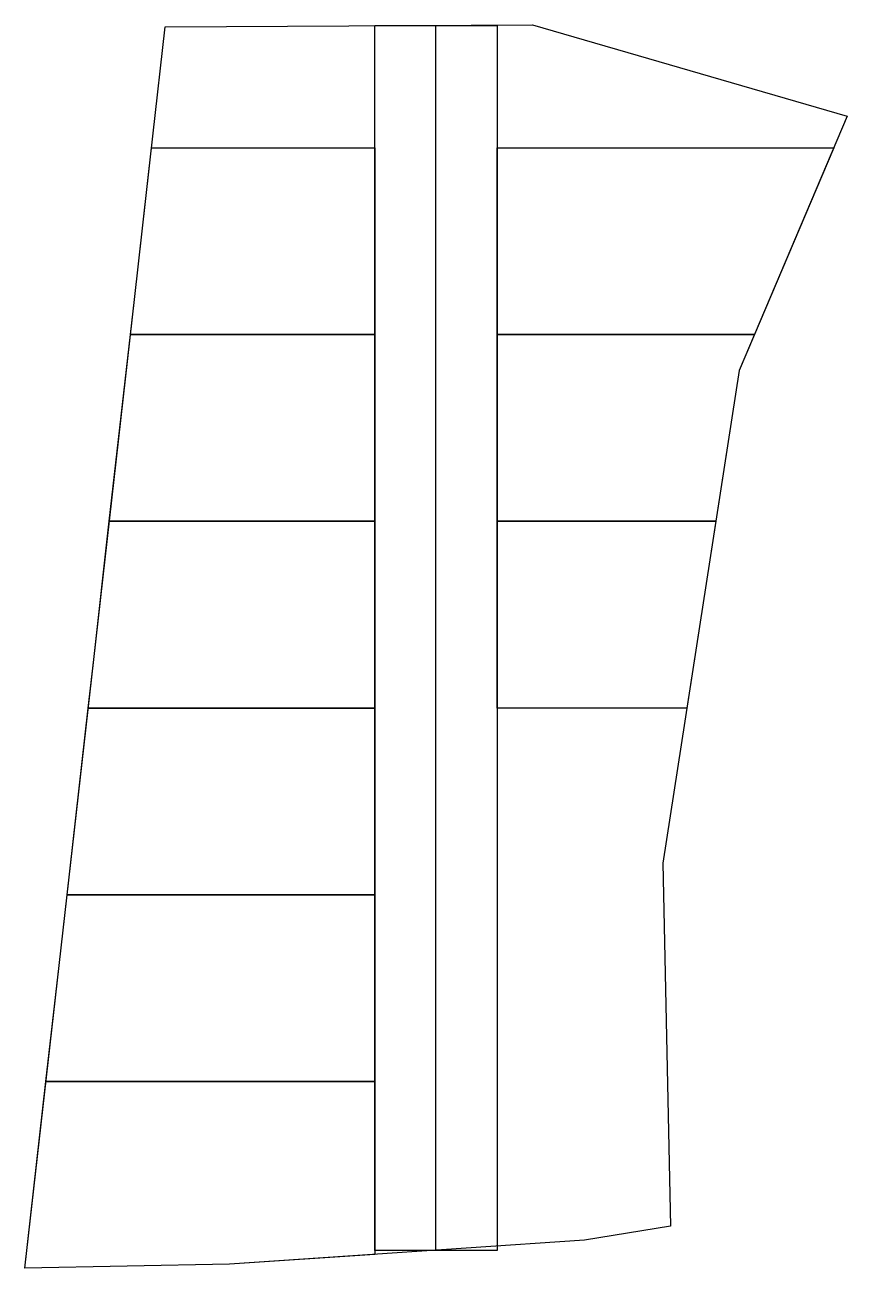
# Model space of a CAD drawing. Header units: feet. Extents: x 0 to 330, y 0 to 499.
import ezdxf

# ---------------------------------------------------------------- set-up
doc = ezdxf.new("R2010")
doc.units = ezdxf.units.FT
for name, color, linetype in [('CENTERLINE', 2, 'Continuous'), ('LOTS', 3, 'Continuous'), ('PARCEL', 5, 'Continuous'), ('ROADS', 1, 'Continuous')]:
    doc.layers.add(name, color=color, linetype=linetype)

msp = doc.modelspace()

# ---------------------------------------------------------------- linework, layer by layer
at = {"layer": 'CENTERLINE'}
msp.add_lwpolyline([(165.11, 7.14), (165.11, 499.22)], dxfattribs=at)
at = {"layer": 'LOTS'}
for points in [[(140.61, 375), (42.4, 375), (43.99, 389.12), (50.88, 450), (140.61, 450), (140.61, 375)], [(293, 375), (189.61, 375), (189.61, 450), (324.82, 450), (293, 375)], [(140.61, 300), (33.92, 300), (42.4, 375), (140.61, 375), (140.61, 300)], [(286.89, 360.6), (277.48, 300), (189.61, 300), (189.61, 375), (293, 375), (286.89, 360.6)], [(140.61, 225), (25.44, 225), (27.64, 244.52), (33.92, 300), (140.61, 300), (140.61, 225)], [(265.83, 225), (189.61, 225), (189.61, 300), (277.48, 300), (265.83, 225)], [(140.61, 150), (16.96, 150), (25.44, 225), (140.61, 225), (140.61, 150)], [(140.61, 75), (8.48, 75), (13.75, 121.61), (16.96, 150), (140.61, 150), (140.61, 75)], [(140.61, 5.48), (82.15, 1.53), (0, 0), (8.48, 75), (140.61, 75), (140.61, 5.48)]]:
    msp.add_lwpolyline(points, close=True, dxfattribs=at)
at = {"layer": 'PARCEL'}
msp.add_lwpolyline([(51.41, 454.73), (56.38, 498.67), (203.87, 499.41), (330.22, 462.75), (286.89, 360.6), (256.15, 162.64), (259.32, 16.8), (224.81, 11.18), (82.15, 1.53), (0, 0), (13.75, 121.61), (27.64, 244.52), (43.99, 389.12), (51.41, 454.73)], close=True, dxfattribs=at)
at = {"layer": 'ROADS'}
msp.add_lwpolyline([(140.61, 499.22), (189.61, 499.22), (189.61, 7.14), (140.61, 7.14), (140.61, 499.22)], close=True, dxfattribs=at)

doc.saveas('drawing.dxf')
